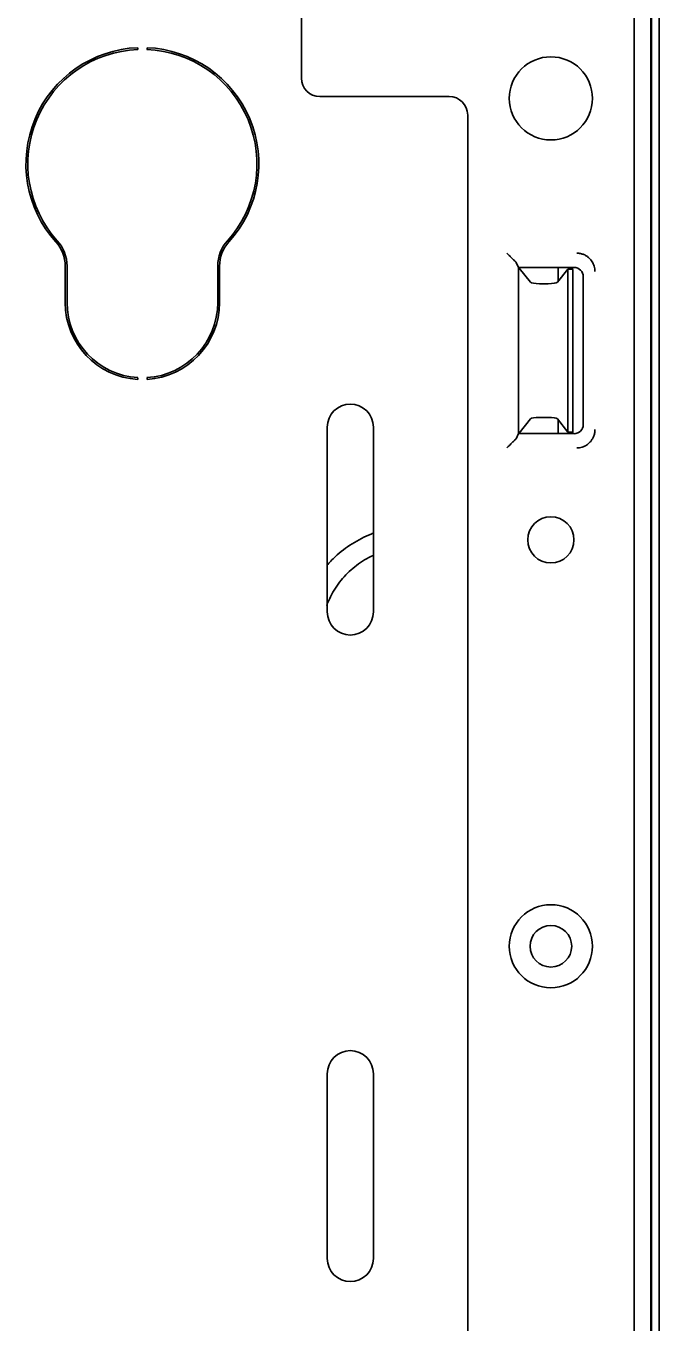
# Model space of a CAD drawing. Header units: millimetres. Extents: x -36 to 4467, y 2 to 3322.
# Drawn here: x 3025.7 to 3094.2, y 2934.2 to 3074.7 of the extents above; entities that cross this region are included whole.
import ezdxf

# ---------------------------------------------------------------- set-up
doc = ezdxf.new("R2010")
doc.units = ezdxf.units.MM
doc.layers.add('1', color=7, linetype='Continuous', true_color=0xffffff)

msp = doc.modelspace()

# ---------------------------------------------------------------- linework, layer by layer
at = {"layer": '1', "color": 7, "linetype": 'Continuous', "lineweight": 35}
for p, q in [((3093.37, 2760.74), (3093.37, 3180.24)), ((3094.17, 2760.59), (3094.17, 3180.24)), ((3091.47, 2652.04), (3091.47, 3178.04)), ((3093.27, 2546.38), (3093.27, 3159.24)), ((3055.47, 3101.04), (3055.47, 3069.04)), ((3037.77, 3072.33), (3037.78, 3072.13)), ((3038.78, 3072.33), (3038.77, 3072.13)), ((3057.47, 3067.04), (3071.47, 3067.04)), ((3073.47, 3065.04), (3073.47, 2765.04)), ((3078.97, 3048.54), (3078.7, 3049.08)), ((3029.92, 3048.68), (3029.92, 3044.74)), ((3030.12, 3048.68), (3030.12, 3044.74)), ((3046.42, 3044.74), (3046.42, 3048.68)), ((3046.62, 3044.74), (3046.62, 3048.68)), ((3078.97, 3048.54), (3078.97, 3030.54)), ((3078.97, 3048.54), (3084.98, 3048.54)), ((3080.26, 3046.93), (3079.03, 3048.47)), ((3084.32, 3048.36), (3083.17, 3046.93)), ((3083.27, 3047.05), (3083.27, 3048.54)), ((3084.83, 3048.36), (3084.32, 3048.36)), ((3084.32, 3048.36), (3084.32, 3030.71)), ((3084.83, 3048.29), (3084.83, 3030.79)), ((3085.97, 3047.54), (3085.97, 3031.54)), ((3082.18, 3046.77), (3081.25, 3046.77)), ((3037.77, 3036.4), (3037.78, 3036.6)), ((3038.78, 3036.4), (3038.77, 3036.6)), ((3080.26, 3032.15), (3079.03, 3030.61)), ((3082.18, 3032.3), (3081.25, 3032.3)), ((3084.32, 3030.71), (3083.17, 3032.15)), ((3058.27, 3011.24), (3058.27, 3031.24)), ((3063.27, 3031.24), (3063.27, 3011.24)), ((3083.27, 3030.54), (3083.27, 3032.03)), ((3084.83, 3030.71), (3084.32, 3030.71)), ((3078.97, 3030.54), (3078.7, 3029.99)), ((3084.98, 3030.54), (3078.97, 3030.54)), ((3058.27, 2941.24), (3058.27, 2961.24)), ((3063.27, 2961.24), (3063.27, 2941.24))]:
    msp.add_line(p, q, dxfattribs=at)
for centre, radius, start, end in [((3038.27, 3059.74), 12.6, 92.2924, 222.0617), ((3038.27, 3059.74), 12.4, 92.2924, 222.0617), ((3038.27, 3059.74), 12.4, 317.9383, 87.7076), ((3038.27, 3059.74), 12.6, 317.9383, 87.7076), ((3082.47, 3066.84), 4.5, 90, 270), ((3082.47, 3066.84), 4.5, 270, 90), ((3057.47, 3069.04), 2, 180, 270), ((3071.47, 3065.04), 2, 0, 90), ((3026.02, 3048.68), 3.9, 0, 42.0617), ((3026.02, 3048.68), 4.1, 0, 42.0617), ((3050.52, 3048.68), 4.1, 137.9383, 180), ((3050.52, 3048.68), 3.9, 137.9383, 180), ((3084.08, 3048.29), 0.75, 0, 19.4723), ((3038.27, 3044.74), 8.35, 180, 266.5254), ((3038.27, 3044.74), 8.15, 180, 266.5254), ((3038.27, 3044.74), 8.15, 273.4746, 0), ((3038.27, 3044.74), 8.35, 273.4746, 0), ((3060.77, 3031.24), 2.5, 0, 180), ((3084.08, 3030.79), 0.75, 340.5277, 0), ((3082.47, 3019.04), 2.5, 90, 270), ((3082.47, 3019.04), 2.5, 270, 90), ((3060.77, 3011.24), 2.5, 180, 0), ((3082.47, 2975.04), 4.5, 90, 270), ((3082.47, 2975.04), 4.5, 270, 90), ((3082.47, 2975.04), 2.25, 90, 270), ((3082.47, 2975.04), 2.25, 270, 90), ((3060.77, 2961.24), 2.5, 0, 180), ((3060.77, 2941.24), 2.5, 180, 0)]:
    msp.add_arc(centre, radius, start, end, dxfattribs=at)
for centre, major_axis, ratio, start_param, end_param in [((3077.68, 3049.07), (-1.03, 0), 0.173648, 3.227534, 3.313519), ((3084.97, 3047.52), (-0.453, -0.913), 0.981173, 2.038989, 3.59465), ((3081.25, 3046.95), (1, 0), 0.176327, 3.281219, 4.712389), ((3082.18, 3046.95), (1, 0), 0.176327, 4.712389, 6.143559), ((3081.25, 3032.13), (1, 0), 0.176327, 1.570796, 3.001966), ((3082.18, 3032.13), (1, 0), 0.176327, 0.139626, 1.570796), ((3084.97, 3031.55), (0.453, -0.913), 0.981173, 5.830128, 7.385789), ((3077.68, 3030.01), (1.03, 0), 0.173648, 6.111259, 6.197244)]:
    msp.add_ellipse(centre, major_axis=major_axis, ratio=ratio, start_param=start_param, end_param=end_param, dxfattribs=at)
for points, knots in [([(3078.69, 3049.1), (3078.69, 3049.1), (3078.68, 3049.11), (3078.67, 3049.12), (3078.65, 3049.14), (3078.63, 3049.16), (3078.6, 3049.19), (3078.56, 3049.23), (3078.48, 3049.31), (3078.36, 3049.43), (3078.21, 3049.57), (3078.08, 3049.71), (3077.96, 3049.83), (3077.84, 3049.95), (3077.75, 3050.03), (3077.71, 3050.08)], [0, 0, 0, 0, 0.033421, 0.067501, 0.102332, 0.138, 0.174583, 0.212157, 0.323796, 0.44808, 0.570732, 0.71217, 0.785824, 0.881767, 1, 1, 1, 1]), ([(3078.69, 3029.98), (3078.69, 3029.97), (3078.68, 3029.97), (3078.67, 3029.95), (3078.65, 3029.93), (3078.63, 3029.91), (3078.6, 3029.89), (3078.56, 3029.84), (3078.48, 3029.76), (3078.36, 3029.64), (3078.21, 3029.5), (3078.08, 3029.37), (3077.96, 3029.25), (3077.84, 3029.13), (3077.75, 3029.04), (3077.71, 3028.99)], [0, 0, 0, 0, 0.033421, 0.067501, 0.102332, 0.138, 0.174583, 0.212157, 0.323796, 0.44808, 0.570732, 0.71217, 0.785824, 0.881767, 1, 1, 1, 1]), ([(3063.26, 3019.76), (3063.18, 3019.73), (3062.38, 3019.42), (3060.92, 3018.68), (3059.35, 3017.47), (3058.51, 3016.59), (3058.23, 3016.25)], [0, 0, 0, 0, 0.042134, 0.414612, 0.787023, 1, 1, 1, 1]), ([(3058.22, 3011.95), (3058.38, 3012.36), (3058.84, 3013.39), (3059.88, 3014.91), (3061.4, 3016.34), (3062.61, 3017.07), (3063.26, 3017.37), (3063.27, 3017.38)], [0, 0, 0, 0, 0.174652, 0.447833, 0.720877, 0.993754, 1, 1, 1, 1])]:
    msp.add_open_spline(points, degree=3, knots=knots, dxfattribs=at)
for points in [[(3085.26, 3050.08), (3085.41, 3050.08), (3085.69, 3050.05), (3086.06, 3049.93), (3086.36, 3049.76), (3086.6, 3049.56), (3086.79, 3049.36), (3086.94, 3049.15), (3087.06, 3048.92), (3087.16, 3048.68), (3087.22, 3048.4), (3087.24, 3048.19), (3087.24, 3048.08)], [(3087.24, 3030.99), (3087.24, 3030.84), (3087.21, 3030.56), (3087.09, 3030.19), (3086.92, 3029.89), (3086.73, 3029.64), (3086.53, 3029.45), (3086.32, 3029.3), (3086.1, 3029.17), (3085.85, 3029.08), (3085.58, 3029.01), (3085.37, 3028.99), (3085.26, 3028.99)]]:
    msp.add_open_spline(points, degree=3, dxfattribs=at)

doc.saveas('drawing.dxf')
